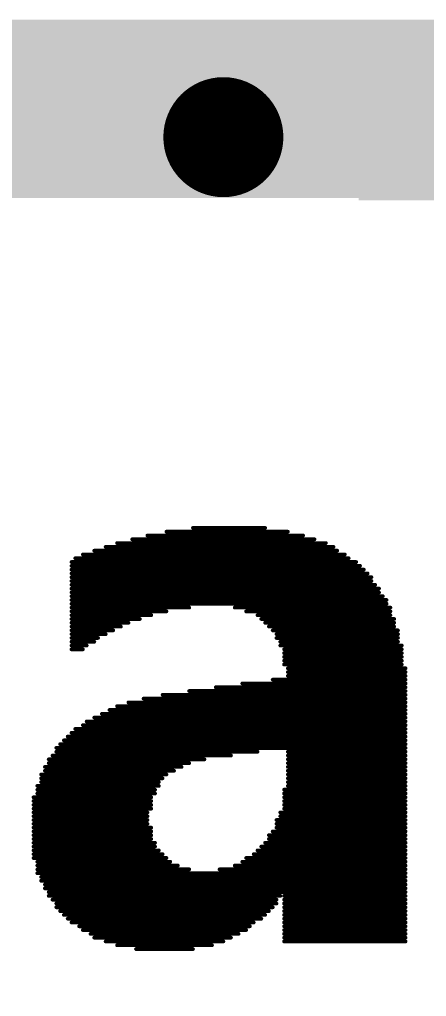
# Model space of a CAD drawing. Header units: inches. Extents: x -103 to 137, y -40 to 49.
# Drawn here: x -10.66 to -7.94, y -15.86 to -9.32 of the extents above; entities that cross this region are included whole.
import ezdxf

# ---------------------------------------------------------------- set-up
doc = ezdxf.new("R2010")
doc.units = ezdxf.units.IN
doc.header["$MEASUREMENT"] = 0
for name, color, linetype in [('BottomSolder', 6, 'Continuous'), ('MidLayer1', 16, 'Continuous'), ('MultiLayer', 9, 'Continuous'), ('TopOverlay', 2, 'Continuous'), ('TopPaste', 8, 'Continuous'), ('TopSolder', 216, 'Continuous'), ('ViaHoleLayer', 16, 'Continuous')]:
    doc.layers.add(name, color=color, linetype=linetype)
doc.layers.add('dim', color=82, linetype='Continuous', lineweight=20)
doc.styles.add('ROMANC', font='romanc.shx', dxfattribs={"bigfont": 'gbcbig.shx'})
doc.dimstyles.new('YanXiu', dxfattribs={"dimtxt": 2.5, "dimasz": 2.2, "dimexe": 0.66, "dimexo": 0.66, "dimgap": 0.66, "dimtad": 0, "dimdsep": 46, "dimtxsty": 'ROMANC', "dimcen": 0, "dimclrd": 256, "dimclre": 131, "dimclrt": 42, "dimazin": 2, "dimtfac": 1, "dimtofl": 0, "dimtmove": 0, "dimatfit": 3, "dimfxl": 1, "dimlwd": 5, "dimlwe": 5, "dimarcsym": 0})

# ---------------------------------------------------------------- blocks, each defined once
blk = doc.blocks.new('HP5210_5')
at = {"layer": 'TopPaste'}
blk.add_solid([(-0.10236, -0.01969), (0.10236, -0.01969), (-0.10236, 0.01969), (0.10236, 0.01969)], dxfattribs=at)
at = {"layer": 'TopSolder'}
blk.add_solid([(-0.10636, -0.02369), (0.10636, -0.02369), (-0.10636, 0.02369), (0.10636, 0.02369)], dxfattribs=at)
blk = doc.blocks.new('*D215')
at = {"layer": 'Defpoints', "color": 0}
for p in [(-66.5684, -15.0542), (4.4316, -15.0542), (4.4316, -38.2219)]:
    blk.add_point(p, dxfattribs=at)
at = {"layer": 'dim', "color": 131, "lineweight": 5}
for p, q in [((-66.5684, -15.5539), (-66.5684, -38.7216)), ((4.4316, -15.5539), (4.4316, -38.7216))]:
    blk.add_line(p, q, dxfattribs=at)
at = {"layer": 'dim', "lineweight": 5}
for p, q in [((-64.5684, -38.2219), (-33.2943, -38.2219)), ((2.4316, -38.2219), (-28.8425, -38.2219))]:
    blk.add_line(p, q, dxfattribs=at)
at = {"layer": 'dim'}
for points in [[(-64.5684, -37.8886), (-64.5684, -38.5552), (-66.5684, -38.2219)], [(2.4316, -37.8886), (2.4316, -38.5552), (4.4316, -38.2219)]]:
    blk.add_solid(points, dxfattribs=at)
at = {"layer": 'dim', "color": 42, "insert": (-31.0684, -38.2219), "char_height": 2.5, "attachment_point": 5, "style": 'ROMANC'}
blk.add_mtext('71', dxfattribs=at)

msp = doc.modelspace()

# ---------------------------------------------------------------- linework, layer by layer
at = {"layer": 'BottomSolder', "const_width": 0.4016}
msp.add_lwpolyline([(-9.4948, -10.1038, 1), (-9.0932, -10.1038, 1)], format="xyb", close=True, dxfattribs=at)
at = {"layer": 'MidLayer1', "const_width": 0.3}
msp.add_lwpolyline([(-9.444, -10.1038, 1), (-9.144, -10.1038, 1)], format="xyb", close=True, dxfattribs=at)
at = {"layer": 'MultiLayer', "const_width": 0.3}
msp.add_lwpolyline([(-9.444, -10.1038, 1), (-9.144, -10.1038, 1)], format="xyb", close=True, dxfattribs=at)
at = {"layer": 'TopOverlay', "const_width": 0.0254}
for points in [[(-9.675, -12.7454), (-8.8622, -12.7454)], [(-9.4972, -12.72), (-9.0146, -12.72)], [(-10.0052, -12.8216), (-8.6082, -12.8216)], [(-9.9036, -12.7962), (-8.6844, -12.7962)], [(-9.802, -12.7708), (-8.7606, -12.7708)], [(-10.1576, -12.8724), (-8.532, -12.8724)], [(-10.0814, -12.847), (-8.5574, -12.847)], [(-10.31, -12.9486), (-8.405, -12.9486)], [(-10.2846, -12.9232), (-8.4558, -12.9232)], [(-10.2338, -12.8978), (-8.4812, -12.8978)], [(-10.31, -12.974), (-8.3796, -12.974)], [(-10.31, -12.9994), (-8.3542, -12.9994)], [(-10.31, -13.0248), (-8.3288, -13.0248)], [(-10.31, -13.0502), (-8.3034, -13.0502)], [(-10.31, -13.0756), (-8.3034, -13.0756)], [(-10.31, -13.101), (-8.278, -13.101)], [(-10.31, -13.1264), (-8.2526, -13.1264)], [(-10.31, -13.1518), (-8.2526, -13.1518)], [(-10.31, -13.1772), (-8.2272, -13.1772)], [(-10.31, -13.2026), (-8.2018, -13.2026)], [(-10.31, -13.228), (-8.2018, -13.228)], [(-10.31, -13.2534), (-9.5226, -13.2534)], [(-10.31, -13.2788), (-9.675, -13.2788)], [(-9.2178, -13.2534), (-8.1764, -13.2534)], [(-9.1416, -13.2788), (-8.1764, -13.2788)], [(-10.31, -13.3042), (-9.7766, -13.3042)], [(-10.31, -13.3296), (-9.8528, -13.3296)], [(-10.31, -13.355), (-9.929, -13.355)], [(-9.0654, -13.3042), (-8.1764, -13.3042)], [(-9.04, -13.3296), (-8.151, -13.3296)], [(-9.0146, -13.355), (-8.151, -13.355)], [(-10.31, -13.3804), (-9.9798, -13.3804)], [(-10.31, -13.4058), (-10.0306, -13.4058)], [(-8.9892, -13.3804), (-8.151, -13.3804)], [(-8.9638, -13.4058), (-8.1256, -13.4058)], [(-10.31, -13.4312), (-10.0814, -13.4312)], [(-10.31, -13.4566), (-10.1322, -13.4566)], [(-10.31, -13.482), (-10.1576, -13.482)], [(-8.9384, -13.4312), (-8.1256, -13.4312)], [(-8.9384, -13.4566), (-8.1256, -13.4566)], [(-8.913, -13.482), (-8.1256, -13.482)], [(-10.31, -13.5074), (-10.2084, -13.5074)], [(-10.31, -13.5328), (-10.2338, -13.5328)], [(-8.913, -13.5074), (-8.1002, -13.5074)], [(-8.8876, -13.5328), (-8.1002, -13.5328)], [(-8.8876, -13.5582), (-8.1002, -13.5582)], [(-8.8876, -13.5836), (-8.1002, -13.5836)], [(-8.8876, -13.609), (-8.1002, -13.609)], [(-8.8876, -13.6344), (-8.1002, -13.6344)], [(-8.8622, -13.6598), (-8.0748, -13.6598)], [(-8.9638, -13.736), (-8.0748, -13.736)], [(-8.8622, -13.6852), (-8.0748, -13.6852)], [(-8.8622, -13.7106), (-8.0748, -13.7106)], [(-9.5226, -13.8122), (-8.0748, -13.8122)], [(-9.3448, -13.7868), (-8.0748, -13.7868)], [(-9.167, -13.7614), (-8.0748, -13.7614)], [(-9.8274, -13.863), (-8.0748, -13.863)], [(-9.7004, -13.8376), (-8.0748, -13.8376)], [(-10.056, -13.9392), (-8.0748, -13.9392)], [(-10.0052, -13.9138), (-8.0748, -13.9138)], [(-9.929, -13.8884), (-8.0748, -13.8884)], [(-10.1576, -13.99), (-8.0748, -13.99)], [(-10.1068, -13.9646), (-8.0748, -13.9646)], [(-10.2846, -14.0662), (-8.0748, -14.0662)], [(-10.2338, -14.0408), (-8.0748, -14.0408)], [(-10.2084, -14.0154), (-8.0748, -14.0154)], [(-10.3354, -14.117), (-8.0748, -14.117)], [(-10.31, -14.0916), (-8.0748, -14.0916)], [(-10.4116, -14.1932), (-8.0748, -14.1932)], [(-10.3862, -14.1678), (-8.0748, -14.1678)], [(-10.3608, -14.1424), (-8.0748, -14.1424)], [(-10.4624, -14.2694), (-9.421, -14.2694)], [(-10.437, -14.244), (-9.2432, -14.244)], [(-10.4116, -14.2186), (-9.0654, -14.2186)], [(-8.8622, -14.2186), (-8.0748, -14.2186)], [(-8.8622, -14.244), (-8.0748, -14.244)], [(-8.8622, -14.2694), (-8.0748, -14.2694)], [(-10.4878, -14.3202), (-9.5734, -14.3202)], [(-10.4624, -14.2948), (-9.5226, -14.2948)], [(-8.8622, -14.2948), (-8.0748, -14.2948)], [(-8.8622, -14.3202), (-8.0748, -14.3202)], [(-10.5132, -14.371), (-9.675, -14.371)], [(-10.5132, -14.3964), (-9.7004, -14.3964)], [(-10.4878, -14.3456), (-9.6242, -14.3456)], [(-8.8622, -14.3456), (-8.0748, -14.3456)], [(-8.8622, -14.371), (-8.0748, -14.371)], [(-8.8622, -14.3964), (-8.0748, -14.3964)], [(-10.5386, -14.4472), (-9.7258, -14.4472)], [(-10.5132, -14.4218), (-9.7258, -14.4218)], [(-8.8622, -14.4218), (-8.0748, -14.4218)], [(-8.8622, -14.4472), (-8.0748, -14.4472)], [(-10.564, -14.5234), (-9.7766, -14.5234)], [(-10.5386, -14.4726), (-9.7512, -14.4726)], [(-10.5386, -14.498), (-9.7512, -14.498)], [(-8.8876, -14.4726), (-8.0748, -14.4726)], [(-8.8876, -14.498), (-8.0748, -14.498)], [(-8.8876, -14.5234), (-8.0748, -14.5234)], [(-10.564, -14.5488), (-9.7766, -14.5488)], [(-10.564, -14.5742), (-9.7766, -14.5742)], [(-8.8876, -14.5488), (-8.0748, -14.5488)], [(-8.8876, -14.5742), (-8.0748, -14.5742)], [(-10.564, -14.5996), (-9.7766, -14.5996)], [(-10.564, -14.625), (-9.802, -14.625)], [(-10.564, -14.6504), (-9.802, -14.6504)], [(-8.913, -14.625), (-8.0748, -14.625)], [(-8.913, -14.6504), (-8.0748, -14.6504)], [(-8.8876, -14.5996), (-8.0748, -14.5996)], [(-10.564, -14.6758), (-9.802, -14.6758)], [(-10.564, -14.7012), (-9.802, -14.7012)], [(-10.564, -14.7266), (-9.7766, -14.7266)], [(-8.9384, -14.6758), (-8.0748, -14.6758)], [(-8.9384, -14.7012), (-8.0748, -14.7012)], [(-8.9384, -14.7266), (-8.0748, -14.7266)], [(-10.564, -14.752), (-9.7766, -14.752)], [(-10.564, -14.7774), (-9.7766, -14.7774)], [(-8.9892, -14.7774), (-8.0748, -14.7774)], [(-8.9638, -14.752), (-8.0748, -14.752)], [(-10.564, -14.8028), (-9.7766, -14.8028)], [(-10.564, -14.8282), (-9.7512, -14.8282)], [(-10.564, -14.8536), (-9.7512, -14.8536)], [(-9.04, -14.8536), (-8.0748, -14.8536)], [(-9.0146, -14.8282), (-8.0748, -14.8282)], [(-8.9892, -14.8028), (-8.0748, -14.8028)], [(-10.564, -14.879), (-9.7258, -14.879)], [(-10.564, -14.9044), (-9.7004, -14.9044)], [(-9.0908, -14.9044), (-8.0748, -14.9044)], [(-9.0654, -14.879), (-8.0748, -14.879)], [(-10.564, -14.9298), (-9.675, -14.9298)], [(-10.5386, -14.9552), (-9.6496, -14.9552)], [(-10.5386, -14.9806), (-9.5988, -14.9806)], [(-9.2178, -14.9806), (-8.0748, -14.9806)], [(-9.167, -14.9552), (-8.0748, -14.9552)], [(-9.1416, -14.9298), (-8.0748, -14.9298)], [(-10.5386, -15.006), (-9.5226, -15.006)], [(-10.5386, -15.0314), (-8.0748, -15.0314)], [(-9.3194, -15.006), (-8.0748, -15.006)], [(-10.5132, -15.0568), (-8.0748, -15.0568)], [(-10.5132, -15.0822), (-8.0748, -15.0822)], [(-10.4878, -15.1076), (-8.0748, -15.1076)], [(-10.4878, -15.133), (-8.0748, -15.133)], [(-10.4624, -15.1584), (-8.0748, -15.1584)], [(-10.4624, -15.1838), (-8.913, -15.1838)], [(-8.8876, -15.1838), (-8.0748, -15.1838)], [(-10.437, -15.2092), (-8.9384, -15.2092)], [(-10.4116, -15.2346), (-8.9384, -15.2346)], [(-8.8876, -15.2092), (-8.0748, -15.2092)], [(-8.8876, -15.2346), (-8.0748, -15.2346)], [(-10.4116, -15.26), (-8.9638, -15.26)], [(-10.3862, -15.2854), (-8.9892, -15.2854)], [(-10.3608, -15.3108), (-9.0146, -15.3108)], [(-8.8876, -15.26), (-8.0748, -15.26)], [(-8.8876, -15.2854), (-8.0748, -15.2854)], [(-8.8876, -15.3108), (-8.0748, -15.3108)], [(-10.3354, -15.3362), (-9.04, -15.3362)], [(-10.31, -15.3616), (-9.0908, -15.3616)], [(-8.8876, -15.3362), (-8.0748, -15.3362)], [(-8.8876, -15.3616), (-8.0748, -15.3616)], [(-10.2592, -15.387), (-9.1162, -15.387)], [(-10.2338, -15.4124), (-9.1416, -15.4124)], [(-10.183, -15.4378), (-9.1924, -15.4378)], [(-8.8876, -15.387), (-8.0748, -15.387)], [(-8.8876, -15.4124), (-8.0748, -15.4124)], [(-8.8876, -15.4378), (-8.0748, -15.4378)], [(-10.1576, -15.4632), (-9.2432, -15.4632)], [(-10.0814, -15.4886), (-9.294, -15.4886)], [(-8.8876, -15.4632), (-8.0748, -15.4632)], [(-8.8876, -15.4886), (-8.0748, -15.4886)], [(-10.0052, -15.514), (-9.3702, -15.514)], [(-9.8782, -15.5394), (-9.4972, -15.5394)]]:
    msp.add_lwpolyline(points, dxfattribs=at)
at = {"layer": 'TopOverlay', "const_width": 0.0127}
for points in [[(-9.6813, -12.7454, 1), (-9.6686, -12.7454, 1)], [(-9.5036, -12.72, 1), (-9.4909, -12.72, 1)], [(-9.0209, -12.72, 1), (-9.0083, -12.72, 1)], [(-8.8685, -12.7454, 1), (-8.8559, -12.7454, 1)], [(-10.0115, -12.8216, 1), (-9.9988, -12.8216, 1)], [(-9.9099, -12.7962, 1), (-9.8972, -12.7962, 1)], [(-9.8083, -12.7708, 1), (-9.7956, -12.7708, 1)], [(-8.7669, -12.7708, 1), (-8.7542, -12.7708, 1)], [(-8.6907, -12.7962, 1), (-8.678, -12.7962, 1)], [(-8.6145, -12.8216, 1), (-8.6018, -12.8216, 1)], [(-10.1639, -12.8724, 1), (-10.1512, -12.8724, 1)], [(-10.0877, -12.847, 1), (-10.075, -12.847, 1)], [(-8.5637, -12.847, 1), (-8.551, -12.847, 1)], [(-8.5383, -12.8724, 1), (-8.5256, -12.8724, 1)], [(-10.3163, -12.9486, 1), (-10.3036, -12.9486, 1)], [(-10.291, -12.9232, 1), (-10.2782, -12.9232, 1)], [(-10.2401, -12.8978, 1), (-10.2274, -12.8978, 1)], [(-8.4875, -12.8978, 1), (-8.4749, -12.8978, 1)], [(-8.4621, -12.9232, 1), (-8.4494, -12.9232, 1)], [(-8.4113, -12.9486, 1), (-8.3987, -12.9486, 1)], [(-10.3163, -12.974, 1), (-10.3036, -12.974, 1)], [(-10.3163, -12.9994, 1), (-10.3036, -12.9994, 1)], [(-10.3163, -13.0248, 1), (-10.3036, -13.0248, 1)], [(-8.3859, -12.974, 1), (-8.3732, -12.974, 1)], [(-8.3606, -12.9994, 1), (-8.3479, -12.9994, 1)], [(-8.3351, -13.0248, 1), (-8.3225, -13.0248, 1)], [(-10.3163, -13.0502, 1), (-10.3036, -13.0502, 1)], [(-10.3163, -13.0756, 1), (-10.3036, -13.0756, 1)], [(-8.3098, -13.0502, 1), (-8.297, -13.0502, 1)], [(-8.3098, -13.0756, 1), (-8.297, -13.0756, 1)], [(-10.3163, -13.101, 1), (-10.3036, -13.101, 1)], [(-10.3163, -13.1264, 1), (-10.3036, -13.1264, 1)], [(-10.3163, -13.1518, 1), (-10.3036, -13.1518, 1)], [(-8.2844, -13.101, 1), (-8.2717, -13.101, 1)], [(-8.2589, -13.1264, 1), (-8.2462, -13.1264, 1)], [(-8.2589, -13.1518, 1), (-8.2462, -13.1518, 1)], [(-10.3163, -13.1772, 1), (-10.3036, -13.1772, 1)], [(-10.3163, -13.2026, 1), (-10.3036, -13.2026, 1)], [(-8.2336, -13.1772, 1), (-8.2208, -13.1772, 1)], [(-8.2081, -13.2026, 1), (-8.1955, -13.2026, 1)], [(-10.3163, -13.228, 1), (-10.3036, -13.228, 1)], [(-10.3163, -13.2534, 1), (-10.3036, -13.2534, 1)], [(-10.3163, -13.2788, 1), (-10.3036, -13.2788, 1)], [(-9.6813, -13.2788, 1), (-9.6686, -13.2788, 1)], [(-9.529, -13.2534, 1), (-9.5162, -13.2534, 1)], [(-9.2241, -13.2534, 1), (-9.2114, -13.2534, 1)], [(-9.1479, -13.2788, 1), (-9.1352, -13.2788, 1)], [(-8.2081, -13.228, 1), (-8.1955, -13.228, 1)], [(-8.1827, -13.2534, 1), (-8.17, -13.2534, 1)], [(-8.1827, -13.2788, 1), (-8.17, -13.2788, 1)], [(-10.3163, -13.3042, 1), (-10.3036, -13.3042, 1)], [(-10.3163, -13.3296, 1), (-10.3036, -13.3296, 1)], [(-10.3163, -13.355, 1), (-10.3036, -13.355, 1)], [(-9.9354, -13.355, 1), (-9.9226, -13.355, 1)], [(-9.8591, -13.3296, 1), (-9.8464, -13.3296, 1)], [(-9.7829, -13.3042, 1), (-9.7702, -13.3042, 1)], [(-9.0717, -13.3042, 1), (-9.059, -13.3042, 1)], [(-9.0464, -13.3296, 1), (-9.0336, -13.3296, 1)], [(-9.0209, -13.355, 1), (-9.0083, -13.355, 1)], [(-8.1827, -13.3042, 1), (-8.17, -13.3042, 1)], [(-8.1573, -13.3296, 1), (-8.1447, -13.3296, 1)], [(-8.1573, -13.355, 1), (-8.1447, -13.355, 1)], [(-10.3163, -13.3804, 1), (-10.3036, -13.3804, 1)], [(-10.3163, -13.4058, 1), (-10.3036, -13.4058, 1)], [(-10.0369, -13.4058, 1), (-10.0243, -13.4058, 1)], [(-9.9861, -13.3804, 1), (-9.9734, -13.3804, 1)], [(-8.9955, -13.3804, 1), (-8.9828, -13.3804, 1)], [(-8.9702, -13.4058, 1), (-8.9574, -13.4058, 1)], [(-8.1573, -13.3804, 1), (-8.1447, -13.3804, 1)], [(-8.1319, -13.4058, 1), (-8.1192, -13.4058, 1)], [(-10.3163, -13.4312, 1), (-10.3036, -13.4312, 1)], [(-10.3163, -13.4566, 1), (-10.3036, -13.4566, 1)], [(-10.3163, -13.482, 1), (-10.3036, -13.482, 1)], [(-10.1639, -13.482, 1), (-10.1512, -13.482, 1)], [(-10.1385, -13.4566, 1), (-10.1258, -13.4566, 1)], [(-10.0877, -13.4312, 1), (-10.075, -13.4312, 1)], [(-8.9447, -13.4312, 1), (-8.9321, -13.4312, 1)], [(-8.9447, -13.4566, 1), (-8.9321, -13.4566, 1)], [(-8.9194, -13.482, 1), (-8.9066, -13.482, 1)], [(-8.1319, -13.4312, 1), (-8.1192, -13.4312, 1)], [(-8.1319, -13.4566, 1), (-8.1192, -13.4566, 1)], [(-8.1319, -13.482, 1), (-8.1192, -13.482, 1)], [(-10.3163, -13.5074, 1), (-10.3036, -13.5074, 1)], [(-10.3163, -13.5328, 1), (-10.3036, -13.5328, 1)], [(-10.2401, -13.5328, 1), (-10.2274, -13.5328, 1)], [(-10.2147, -13.5074, 1), (-10.202, -13.5074, 1)], [(-8.9194, -13.5074, 1), (-8.9066, -13.5074, 1)], [(-8.894, -13.5328, 1), (-8.8813, -13.5328, 1)], [(-8.1066, -13.5074, 1), (-8.0938, -13.5074, 1)], [(-8.1066, -13.5328, 1), (-8.0938, -13.5328, 1)], [(-8.894, -13.5582, 1), (-8.8813, -13.5582, 1)], [(-8.894, -13.5836, 1), (-8.8813, -13.5836, 1)], [(-8.894, -13.609, 1), (-8.8813, -13.609, 1)], [(-8.1066, -13.5582, 1), (-8.0938, -13.5582, 1)], [(-8.1066, -13.5836, 1), (-8.0938, -13.5836, 1)], [(-8.1066, -13.609, 1), (-8.0938, -13.609, 1)], [(-8.894, -13.6344, 1), (-8.8813, -13.6344, 1)], [(-8.8685, -13.6598, 1), (-8.8559, -13.6598, 1)], [(-8.1066, -13.6344, 1), (-8.0938, -13.6344, 1)], [(-8.0811, -13.6598, 1), (-8.0684, -13.6598, 1)], [(-8.9702, -13.736, 1), (-8.9574, -13.736, 1)], [(-8.8685, -13.6852, 1), (-8.8559, -13.6852, 1)], [(-8.8685, -13.7106, 1), (-8.8559, -13.7106, 1)], [(-8.0811, -13.6852, 1), (-8.0684, -13.6852, 1)], [(-8.0811, -13.7106, 1), (-8.0684, -13.7106, 1)], [(-8.0811, -13.736, 1), (-8.0684, -13.736, 1)], [(-9.529, -13.8122, 1), (-9.5162, -13.8122, 1)], [(-9.3511, -13.7868, 1), (-9.3384, -13.7868, 1)], [(-9.1733, -13.7614, 1), (-9.1606, -13.7614, 1)], [(-8.0811, -13.7614, 1), (-8.0684, -13.7614, 1)], [(-8.0811, -13.7868, 1), (-8.0684, -13.7868, 1)], [(-8.0811, -13.8122, 1), (-8.0684, -13.8122, 1)], [(-9.8337, -13.863, 1), (-9.821, -13.863, 1)], [(-9.7067, -13.8376, 1), (-9.6941, -13.8376, 1)], [(-8.0811, -13.8376, 1), (-8.0684, -13.8376, 1)], [(-8.0811, -13.863, 1), (-8.0684, -13.863, 1)], [(-10.0624, -13.9392, 1), (-10.0496, -13.9392, 1)], [(-10.0115, -13.9138, 1), (-9.9988, -13.9138, 1)], [(-9.9354, -13.8884, 1), (-9.9226, -13.8884, 1)], [(-8.0811, -13.8884, 1), (-8.0684, -13.8884, 1)], [(-8.0811, -13.9138, 1), (-8.0684, -13.9138, 1)], [(-8.0811, -13.9392, 1), (-8.0684, -13.9392, 1)], [(-10.1639, -13.99, 1), (-10.1512, -13.99, 1)], [(-10.1131, -13.9646, 1), (-10.1005, -13.9646, 1)], [(-8.0811, -13.9646, 1), (-8.0684, -13.9646, 1)], [(-8.0811, -13.99, 1), (-8.0684, -13.99, 1)], [(-10.291, -14.0662, 1), (-10.2782, -14.0662, 1)], [(-10.2401, -14.0408, 1), (-10.2274, -14.0408, 1)], [(-10.2147, -14.0154, 1), (-10.202, -14.0154, 1)], [(-8.0811, -14.0154, 1), (-8.0684, -14.0154, 1)], [(-8.0811, -14.0408, 1), (-8.0684, -14.0408, 1)], [(-8.0811, -14.0662, 1), (-8.0684, -14.0662, 1)], [(-10.3417, -14.117, 1), (-10.3291, -14.117, 1)], [(-10.3163, -14.0916, 1), (-10.3036, -14.0916, 1)], [(-8.0811, -14.0916, 1), (-8.0684, -14.0916, 1)], [(-8.0811, -14.117, 1), (-8.0684, -14.117, 1)], [(-10.4179, -14.1932, 1), (-10.4053, -14.1932, 1)], [(-10.3925, -14.1678, 1), (-10.3798, -14.1678, 1)], [(-10.3672, -14.1424, 1), (-10.3544, -14.1424, 1)], [(-8.0811, -14.1424, 1), (-8.0684, -14.1424, 1)], [(-8.0811, -14.1678, 1), (-8.0684, -14.1678, 1)], [(-8.0811, -14.1932, 1), (-8.0684, -14.1932, 1)], [(-10.4688, -14.2694, 1), (-10.456, -14.2694, 1)], [(-10.4434, -14.244, 1), (-10.4306, -14.244, 1)], [(-10.4179, -14.2186, 1), (-10.4053, -14.2186, 1)], [(-9.4273, -14.2694, 1), (-9.4147, -14.2694, 1)], [(-9.2495, -14.244, 1), (-9.2368, -14.244, 1)], [(-9.0717, -14.2186, 1), (-9.059, -14.2186, 1)], [(-8.8685, -14.2186, 1), (-8.8559, -14.2186, 1)], [(-8.8685, -14.244, 1), (-8.8559, -14.244, 1)], [(-8.8685, -14.2694, 1), (-8.8559, -14.2694, 1)], [(-8.0811, -14.2186, 1), (-8.0684, -14.2186, 1)], [(-8.0811, -14.244, 1), (-8.0684, -14.244, 1)], [(-8.0811, -14.2694, 1), (-8.0684, -14.2694, 1)], [(-10.4941, -14.3202, 1), (-10.4815, -14.3202, 1)], [(-10.4688, -14.2948, 1), (-10.456, -14.2948, 1)], [(-9.5798, -14.3202, 1), (-9.567, -14.3202, 1)], [(-9.529, -14.2948, 1), (-9.5162, -14.2948, 1)], [(-8.8685, -14.2948, 1), (-8.8559, -14.2948, 1)], [(-8.8685, -14.3202, 1), (-8.8559, -14.3202, 1)], [(-8.0811, -14.2948, 1), (-8.0684, -14.2948, 1)], [(-8.0811, -14.3202, 1), (-8.0684, -14.3202, 1)], [(-10.5196, -14.371, 1), (-10.5069, -14.371, 1)], [(-10.5196, -14.3964, 1), (-10.5069, -14.3964, 1)], [(-10.4941, -14.3456, 1), (-10.4815, -14.3456, 1)], [(-9.7067, -14.3964, 1), (-9.6941, -14.3964, 1)], [(-9.6813, -14.371, 1), (-9.6686, -14.371, 1)], [(-9.6305, -14.3456, 1), (-9.6179, -14.3456, 1)], [(-8.8685, -14.3456, 1), (-8.8559, -14.3456, 1)], [(-8.8685, -14.371, 1), (-8.8559, -14.371, 1)], [(-8.8685, -14.3964, 1), (-8.8559, -14.3964, 1)], [(-8.0811, -14.3456, 1), (-8.0684, -14.3456, 1)], [(-8.0811, -14.371, 1), (-8.0684, -14.371, 1)], [(-8.0811, -14.3964, 1), (-8.0684, -14.3964, 1)], [(-10.5449, -14.4472, 1), (-10.5322, -14.4472, 1)], [(-10.5196, -14.4218, 1), (-10.5069, -14.4218, 1)], [(-9.7322, -14.4218, 1), (-9.7194, -14.4218, 1)], [(-9.7322, -14.4472, 1), (-9.7194, -14.4472, 1)], [(-8.8685, -14.4218, 1), (-8.8559, -14.4218, 1)], [(-8.8685, -14.4472, 1), (-8.8559, -14.4472, 1)], [(-8.0811, -14.4218, 1), (-8.0684, -14.4218, 1)], [(-8.0811, -14.4472, 1), (-8.0684, -14.4472, 1)], [(-10.5703, -14.5234, 1), (-10.5577, -14.5234, 1)], [(-10.5449, -14.4726, 1), (-10.5322, -14.4726, 1)], [(-10.5449, -14.498, 1), (-10.5322, -14.498, 1)], [(-9.7829, -14.5234, 1), (-9.7702, -14.5234, 1)], [(-9.7575, -14.4726, 1), (-9.7448, -14.4726, 1)], [(-9.7575, -14.498, 1), (-9.7448, -14.498, 1)], [(-8.894, -14.4726, 1), (-8.8813, -14.4726, 1)], [(-8.894, -14.498, 1), (-8.8813, -14.498, 1)], [(-8.894, -14.5234, 1), (-8.8813, -14.5234, 1)], [(-8.0811, -14.4726, 1), (-8.0684, -14.4726, 1)], [(-8.0811, -14.498, 1), (-8.0684, -14.498, 1)], [(-8.0811, -14.5234, 1), (-8.0684, -14.5234, 1)], [(-10.5703, -14.5488, 1), (-10.5577, -14.5488, 1)], [(-10.5703, -14.5742, 1), (-10.5577, -14.5742, 1)], [(-9.7829, -14.5488, 1), (-9.7702, -14.5488, 1)], [(-9.7829, -14.5742, 1), (-9.7702, -14.5742, 1)], [(-8.894, -14.5488, 1), (-8.8813, -14.5488, 1)], [(-8.894, -14.5742, 1), (-8.8813, -14.5742, 1)], [(-8.0811, -14.5488, 1), (-8.0684, -14.5488, 1)], [(-8.0811, -14.5742, 1), (-8.0684, -14.5742, 1)], [(-10.5703, -14.5996, 1), (-10.5577, -14.5996, 1)], [(-10.5703, -14.625, 1), (-10.5577, -14.625, 1)], [(-10.5703, -14.6504, 1), (-10.5577, -14.6504, 1)], [(-9.8083, -14.625, 1), (-9.7956, -14.625, 1)], [(-9.8083, -14.6504, 1), (-9.7956, -14.6504, 1)], [(-9.7829, -14.5996, 1), (-9.7702, -14.5996, 1)], [(-8.9194, -14.625, 1), (-8.9066, -14.625, 1)], [(-8.9194, -14.6504, 1), (-8.9066, -14.6504, 1)], [(-8.894, -14.5996, 1), (-8.8813, -14.5996, 1)], [(-8.0811, -14.5996, 1), (-8.0684, -14.5996, 1)], [(-8.0811, -14.625, 1), (-8.0684, -14.625, 1)], [(-8.0811, -14.6504, 1), (-8.0684, -14.6504, 1)], [(-10.5703, -14.6758, 1), (-10.5577, -14.6758, 1)], [(-10.5703, -14.7012, 1), (-10.5577, -14.7012, 1)], [(-10.5703, -14.7266, 1), (-10.5577, -14.7266, 1)], [(-9.8083, -14.6758, 1), (-9.7956, -14.6758, 1)], [(-9.8083, -14.7012, 1), (-9.7956, -14.7012, 1)], [(-9.7829, -14.7266, 1), (-9.7702, -14.7266, 1)], [(-8.9447, -14.6758, 1), (-8.9321, -14.6758, 1)], [(-8.9447, -14.7012, 1), (-8.9321, -14.7012, 1)], [(-8.9447, -14.7266, 1), (-8.9321, -14.7266, 1)], [(-8.0811, -14.6758, 1), (-8.0684, -14.6758, 1)], [(-8.0811, -14.7012, 1), (-8.0684, -14.7012, 1)], [(-8.0811, -14.7266, 1), (-8.0684, -14.7266, 1)], [(-10.5703, -14.752, 1), (-10.5577, -14.752, 1)], [(-10.5703, -14.7774, 1), (-10.5577, -14.7774, 1)], [(-9.7829, -14.752, 1), (-9.7702, -14.752, 1)], [(-9.7829, -14.7774, 1), (-9.7702, -14.7774, 1)], [(-8.9955, -14.7774, 1), (-8.9828, -14.7774, 1)], [(-8.9702, -14.752, 1), (-8.9574, -14.752, 1)], [(-8.0811, -14.752, 1), (-8.0684, -14.752, 1)], [(-8.0811, -14.7774, 1), (-8.0684, -14.7774, 1)], [(-10.5703, -14.8028, 1), (-10.5577, -14.8028, 1)], [(-10.5703, -14.8282, 1), (-10.5577, -14.8282, 1)], [(-10.5703, -14.8536, 1), (-10.5577, -14.8536, 1)], [(-9.7829, -14.8028, 1), (-9.7702, -14.8028, 1)], [(-9.7575, -14.8282, 1), (-9.7448, -14.8282, 1)], [(-9.7575, -14.8536, 1), (-9.7448, -14.8536, 1)], [(-9.0464, -14.8536, 1), (-9.0336, -14.8536, 1)], [(-9.0209, -14.8282, 1), (-9.0083, -14.8282, 1)], [(-8.9955, -14.8028, 1), (-8.9828, -14.8028, 1)], [(-8.0811, -14.8028, 1), (-8.0684, -14.8028, 1)], [(-8.0811, -14.8282, 1), (-8.0684, -14.8282, 1)], [(-8.0811, -14.8536, 1), (-8.0684, -14.8536, 1)], [(-10.5703, -14.879, 1), (-10.5577, -14.879, 1)], [(-10.5703, -14.9044, 1), (-10.5577, -14.9044, 1)], [(-9.7322, -14.879, 1), (-9.7194, -14.879, 1)], [(-9.7067, -14.9044, 1), (-9.6941, -14.9044, 1)], [(-9.0971, -14.9044, 1), (-9.0845, -14.9044, 1)], [(-9.0717, -14.879, 1), (-9.059, -14.879, 1)], [(-8.0811, -14.879, 1), (-8.0684, -14.879, 1)], [(-8.0811, -14.9044, 1), (-8.0684, -14.9044, 1)], [(-10.5703, -14.9298, 1), (-10.5577, -14.9298, 1)], [(-10.5449, -14.9552, 1), (-10.5322, -14.9552, 1)], [(-10.5449, -14.9806, 1), (-10.5322, -14.9806, 1)], [(-9.6813, -14.9298, 1), (-9.6686, -14.9298, 1)], [(-9.656, -14.9552, 1), (-9.6432, -14.9552, 1)], [(-9.6051, -14.9806, 1), (-9.5924, -14.9806, 1)], [(-9.2241, -14.9806, 1), (-9.2114, -14.9806, 1)], [(-9.1733, -14.9552, 1), (-9.1606, -14.9552, 1)], [(-9.1479, -14.9298, 1), (-9.1352, -14.9298, 1)], [(-8.0811, -14.9298, 1), (-8.0684, -14.9298, 1)], [(-8.0811, -14.9552, 1), (-8.0684, -14.9552, 1)], [(-8.0811, -14.9806, 1), (-8.0684, -14.9806, 1)], [(-10.5449, -15.006, 1), (-10.5322, -15.006, 1)], [(-10.5449, -15.0314, 1), (-10.5322, -15.0314, 1)], [(-9.529, -15.006, 1), (-9.5162, -15.006, 1)], [(-9.3258, -15.006, 1), (-9.313, -15.006, 1)], [(-8.0811, -15.006, 1), (-8.0684, -15.006, 1)], [(-8.0811, -15.0314, 1), (-8.0684, -15.0314, 1)], [(-10.5196, -15.0568, 1), (-10.5069, -15.0568, 1)], [(-10.5196, -15.0822, 1), (-10.5069, -15.0822, 1)], [(-10.4941, -15.1076, 1), (-10.4815, -15.1076, 1)], [(-8.0811, -15.0568, 1), (-8.0684, -15.0568, 1)], [(-8.0811, -15.0822, 1), (-8.0684, -15.0822, 1)], [(-8.0811, -15.1076, 1), (-8.0684, -15.1076, 1)], [(-10.4941, -15.133, 1), (-10.4815, -15.133, 1)], [(-10.4688, -15.1584, 1), (-10.456, -15.1584, 1)], [(-10.4688, -15.1838, 1), (-10.456, -15.1838, 1)], [(-8.9194, -15.1838, 1), (-8.9066, -15.1838, 1)], [(-8.894, -15.1838, 1), (-8.8813, -15.1838, 1)], [(-8.0811, -15.133, 1), (-8.0684, -15.133, 1)], [(-8.0811, -15.1584, 1), (-8.0684, -15.1584, 1)], [(-8.0811, -15.1838, 1), (-8.0684, -15.1838, 1)], [(-10.4434, -15.2092, 1), (-10.4306, -15.2092, 1)], [(-10.4179, -15.2346, 1), (-10.4053, -15.2346, 1)], [(-8.9447, -15.2092, 1), (-8.9321, -15.2092, 1)], [(-8.9447, -15.2346, 1), (-8.9321, -15.2346, 1)], [(-8.894, -15.2092, 1), (-8.8813, -15.2092, 1)], [(-8.894, -15.2346, 1), (-8.8813, -15.2346, 1)], [(-8.0811, -15.2092, 1), (-8.0684, -15.2092, 1)], [(-8.0811, -15.2346, 1), (-8.0684, -15.2346, 1)], [(-10.4179, -15.26, 1), (-10.4053, -15.26, 1)], [(-10.3925, -15.2854, 1), (-10.3798, -15.2854, 1)], [(-10.3672, -15.3108, 1), (-10.3544, -15.3108, 1)], [(-9.0209, -15.3108, 1), (-9.0083, -15.3108, 1)], [(-8.9955, -15.2854, 1), (-8.9828, -15.2854, 1)], [(-8.9702, -15.26, 1), (-8.9574, -15.26, 1)], [(-8.894, -15.26, 1), (-8.8813, -15.26, 1)], [(-8.894, -15.2854, 1), (-8.8813, -15.2854, 1)], [(-8.894, -15.3108, 1), (-8.8813, -15.3108, 1)], [(-8.0811, -15.26, 1), (-8.0684, -15.26, 1)], [(-8.0811, -15.2854, 1), (-8.0684, -15.2854, 1)], [(-8.0811, -15.3108, 1), (-8.0684, -15.3108, 1)], [(-10.3417, -15.3362, 1), (-10.3291, -15.3362, 1)], [(-10.3163, -15.3616, 1), (-10.3036, -15.3616, 1)], [(-9.0971, -15.3616, 1), (-9.0845, -15.3616, 1)], [(-9.0464, -15.3362, 1), (-9.0336, -15.3362, 1)], [(-8.894, -15.3362, 1), (-8.8813, -15.3362, 1)], [(-8.894, -15.3616, 1), (-8.8813, -15.3616, 1)], [(-8.0811, -15.3362, 1), (-8.0684, -15.3362, 1)], [(-8.0811, -15.3616, 1), (-8.0684, -15.3616, 1)], [(-10.2655, -15.387, 1), (-10.2529, -15.387, 1)], [(-10.2401, -15.4124, 1), (-10.2274, -15.4124, 1)], [(-10.1893, -15.4378, 1), (-10.1766, -15.4378, 1)], [(-9.1987, -15.4378, 1), (-9.186, -15.4378, 1)], [(-9.1479, -15.4124, 1), (-9.1352, -15.4124, 1)], [(-9.1226, -15.387, 1), (-9.1098, -15.387, 1)], [(-8.894, -15.387, 1), (-8.8813, -15.387, 1)], [(-8.894, -15.4124, 1), (-8.8813, -15.4124, 1)], [(-8.894, -15.4378, 1), (-8.8813, -15.4378, 1)], [(-8.0811, -15.387, 1), (-8.0684, -15.387, 1)], [(-8.0811, -15.4124, 1), (-8.0684, -15.4124, 1)], [(-8.0811, -15.4378, 1), (-8.0684, -15.4378, 1)], [(-10.1639, -15.4632, 1), (-10.1512, -15.4632, 1)], [(-10.0877, -15.4886, 1), (-10.075, -15.4886, 1)], [(-9.3003, -15.4886, 1), (-9.2876, -15.4886, 1)], [(-9.2495, -15.4632, 1), (-9.2368, -15.4632, 1)], [(-8.894, -15.4632, 1), (-8.8813, -15.4632, 1)], [(-8.894, -15.4886, 1), (-8.8813, -15.4886, 1)], [(-8.0811, -15.4632, 1), (-8.0684, -15.4632, 1)], [(-8.0811, -15.4886, 1), (-8.0684, -15.4886, 1)], [(-10.0115, -15.514, 1), (-9.9988, -15.514, 1)], [(-9.8845, -15.5394, 1), (-9.8718, -15.5394, 1)], [(-9.5036, -15.5394, 1), (-9.4909, -15.5394, 1)], [(-9.3765, -15.514, 1), (-9.3638, -15.514, 1)]]:
    msp.add_lwpolyline(points, format="xyb", close=True, dxfattribs=at)
at = {"layer": 'TopSolder', "const_width": 0.4016}
msp.add_lwpolyline([(-9.4948, -10.1038, 1), (-9.0932, -10.1038, 1)], format="xyb", close=True, dxfattribs=at)
at = {"layer": 'TopSolder'}
msp.add_solid([(-1.1152, -10.5102), (-1.1152, -9.3164), (-15.5424, -10.5102), (-15.5424, -9.3164)], dxfattribs=at)
at = {"layer": 'ViaHoleLayer', "const_width": 0.15}
msp.add_lwpolyline([(-9.369, -10.1038, 1), (-9.219, -10.1038, 1)], format="xyb", close=True, dxfattribs=at)

# ---------------------------------------------------------------- block references
at = {"xscale": 25.4, "yscale": 25.4, "zscale": 25.4, "rotation": 180}
msp.add_blockref('HP5210_5', (-5.6872, -9.926), dxfattribs=at)

# ---------------------------------------------------------------- dimensions: what is measured, and where the dimension line sits
at = {"layer": 'dim'}
dim = msp.add_linear_dim(base=(4.4316, -38.2219), p1=(-66.5684, -15.0542), p2=(4.4316, -15.0542), dimstyle='YanXiu', override={"dimasz": 2, "dimexe": 0.49975, "dimexo": 0.49975, "dimgap": 0.49975}, dxfattribs=at)
dim.commit()
dim.dimension.update_dxf_attribs({"geometry": '*D215', "text_midpoint": (-31.0684, -38.2219), "dimtype": 160})

doc.saveas('drawing.dxf')
